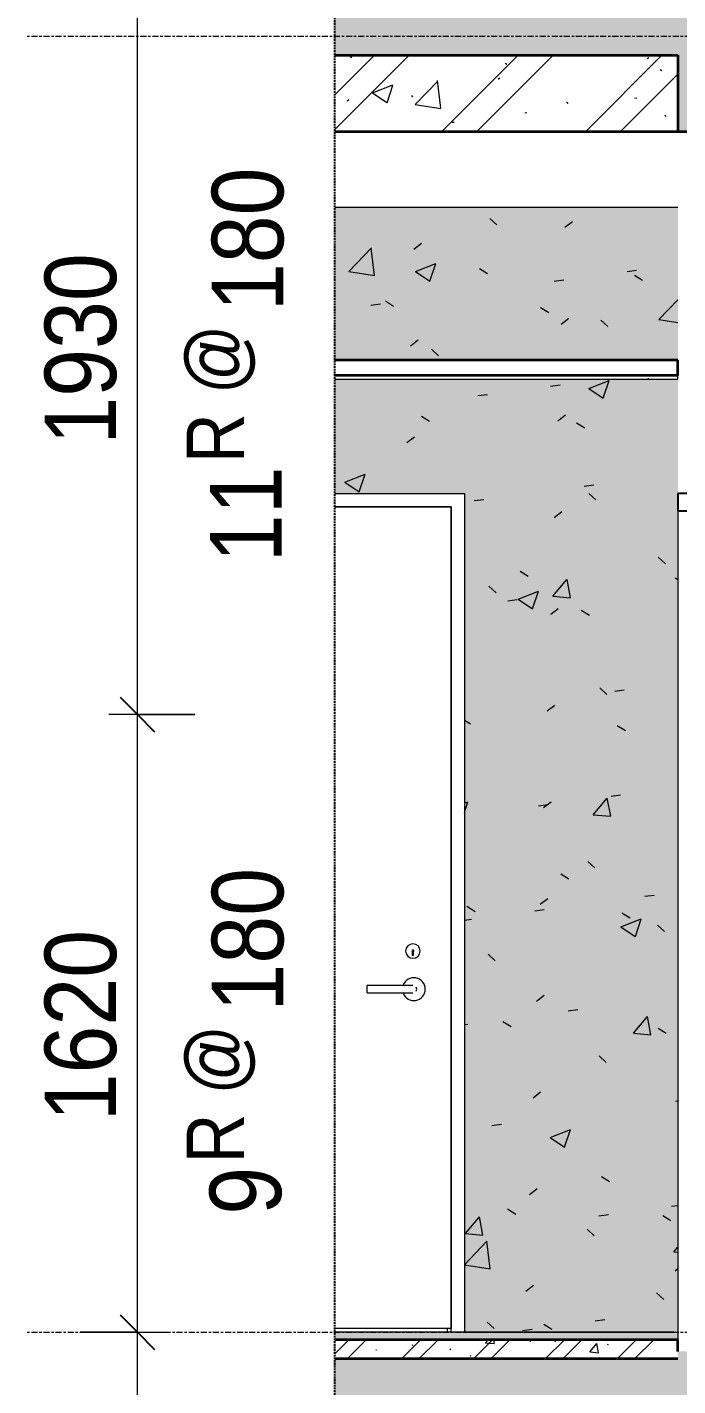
# Model space of a CAD drawing. Header units: millimetres. Extents: x 31919 to 91448, y -42770 to 34550.
# Drawn here: x 76053 to 77760, y 25860 to 29423 of the extents above; entities that cross this region are included whole.
import ezdxf

# ---------------------------------------------------------------- set-up
doc = ezdxf.new("R2010")
doc.units = ezdxf.units.MM
doc.linetypes.add('Centre', pattern=[31.75, 6.35, -4.7625, 15.875, -4.7625])
doc.linetypes.add('Hidden', pattern=[7.14375, 4.7625, -2.38125])
for name, color, linetype, lineweight in [('0-3', 10, 'Continuous', 5), ('A-ANNO-DIMS', 211, 'Continuous', 9), ('A-ANNO-DIMS-75', 211, 'Continuous', 9), ('A-CLNG-1', 7, 'Continuous', 35), ('A-CLNG-FNSH-1', 250, 'Continuous', 18), ('A-CLNG-PATT-1', 13, 'Continuous', 18), ('A-DETL-GENF', 92, 'Continuous', 18), ('A-DETL-GENF-2', 254, 'Continuous', 18), ('A-DETL-GENF-3', 92, 'Hidden', 25), ('A-DETL-MEDM', 33, 'Continuous', 35), ('A-DOOR', 31, 'Continuous', 18), ('A-DOOR-1', 31, 'Continuous', 25), ('A-DOOR-FRAM', 31, 'Continuous', 25), ('A-DOOR-FRAM-1', 31, 'Continuous', 18), ('A-FLOR-FNSH-1', 7, 'Continuous', 35), ('A-FLOR-LEVL-2', 51, 'Centre', 9), ('A-FLOR-PATT-1', 253, 'Continuous', 18), ('A-FLOR-PATT-2', 8, 'Continuous', 18), ('A-WALL', 113, 'Continuous', 18), ('A-WALL-PATT-1', 111, 'Continuous', 18), ('I-WALL', 2, 'Continuous', 18), ('S-BEAM-3', 250, 'Continuous', 18), ('S-STRS-IDEN-1', 31, 'Continuous', 9)]:
    doc.layers.add(name, color=color, linetype=linetype, lineweight=lineweight)
doc.styles.add('UTM Avo_1', font='', dxfattribs={"width": 0.9, "height": 187.5})
doc.styles.add('UTM Avo_2', font='', dxfattribs={"width": 0.9, "height": 150})
doc.styles.add('UTM Avo_3', font='', dxfattribs={"width": 0.9, "height": 187.5})
doc.styles.get('UTM Avo_1').set_extended_font_data('UTM Avo')
doc.styles.get('UTM Avo_2').set_extended_font_data('UTM Avo')
doc.styles.get('UTM Avo_3').set_extended_font_data('UTM Avo')
doc.dimstyles.new('1_Dim_chi_tiet_2_5_2', dxfattribs={"dimscale": 304.8, "dimtxt": 187.368928, "dimasz": 0.295276, "dimexe": 0.246063, "dimexo": 0.0625, "dimgap": 0.024606, "dimtad": 1, "dimdec": 0, "dimrnd": 5, "dimzin": 0, "dimdsep": 46, "dimtxsty": 'UTM Avo_1', "dimblk1": 'OBLIQUE', "dimblk2": 'OBLIQUE', "dimsah": 1, "dimcen": 0.09, "dimdle": 0.246063, "dimazin": 0, "dimtfac": 1, "dimtdec": 4, "dimtix": 1, "dimtmove": 0, "dimatfit": 3, "dimfxl": 0.492126, "dimfxlon": 1, "dimtvp": 1, "dimtolj": 1, "dimtzin": 0, "dimarcsym": 2})
pattern_1 = [(50, (-37111.3, 15225), (546.553, -47.817), [57.15, -628.65]), (355, (-37111.3, 15225), (-105.728, 573.17), [45.72, -502.92]), (100.451, (-37065.8, 15221), (440.828, 525.35), [48.57, -534.27]), (46.184, (-37111.3, 15377.4), (813.237, -126.128), [85.725, -942.975]), (96.636, (-37043.55, 15366.9), (712.207, 742.283), [72.855, -801.405]), (351.184, (-37111.3, 15377.4), (712.215, 742.276), [68.58, -754.38]), (21, (-37035.1, 15339.3), (454.843, -306.796), [57.15, -628.65]), (326, (-37035.1, 15339.3), (185.406, 552.564), [45.72, -502.92]), (71.451, (-36997.2, 15313.73), (640.251, 245.764), [48.57, -534.27]), (37.5, (-37111.32, 15225), (9.2664, 253.665), [5.029, -491.795, 5.029, -505.511, -504.825]), (37.5, (-37111.32, 15225), (9.2664, 253.665), [-1007.364, 5.029, -499.796]), (7.5, (-37111.32, 15225), (200.4594, 300.5414), [5.029, -286.055, 5.029, -480.365, -192.405]), (7.5, (-37111.32, 15225), (200.4594, 300.5414), [-776.478, 5.029, -187.376]), (327.5, (-37281.25, 15225), (406.7728, -17.1864), [5.029, -185.471, 5.029, -589.331, -788.67]), (327.5, (-37281.25, 15225), (406.7728, -17.1864), [-784.86, 5.029, -783.641]), (317.5, (-37357.45, 15225), (444.388, 76.28), [5.029, -242.621, 5.029, -389.687, -560.07]), (317.5, (-37357.45, 15225), (444.388, 76.28), [-642.366, 5.029, -555.041]), (45, (-37111.32, 15225), (-188.5854, 188.5854), []), (45, (-37111.32, 15510.75), (-188.5854, 188.5854), [])]
pattern_2 = [(50, (80851.1, 15225), (546.553, -47.817), [57.15, -628.65]), (355, (80851.1, 15225), (-105.728, 573.17), [45.72, -502.92]), (100.451, (80896.66, 15221), (440.828, 525.35), [48.57, -534.27]), (46.184, (80851.1, 15377.4), (813.237, -126.13), [85.725, -942.975]), (96.636, (80918.9, 15366.9), (712.207, 742.283), [72.855, -801.405]), (351.184, (80851.1, 15377.4), (712.215, 742.276), [68.58, -754.38]), (21, (80927.3, 15339.3), (454.843, -306.796), [57.15, -628.65]), (326, (80927.3, 15339.3), (185.406, 552.564), [45.72, -502.92]), (71.451, (80965.2, 15313.73), (640.251, 245.764), [48.57, -534.27]), (37.5, (80851.11, 15225), (9.2664, 253.665), [25.146, -471.678, 25.146, -485.394, -504.825]), (37.5, (80851.11, 15225), (9.2664, 253.665), [-1007.364, 25.146, -479.679]), (7.5, (80851.1, 15225), (200.4594, 300.5414), [25.146, -265.938, 25.146, -460.248, -192.405]), (7.5, (80851.1, 15225), (200.4594, 300.5414), [-776.478, 25.146, -167.259]), (327.5, (80681.19, 15225), (406.7728, -17.1864), [25.146, -165.354, 25.146, -569.214, -788.67]), (327.5, (80681.19, 15225), (406.7728, -17.1864), [-784.86, 25.146, -763.524]), (317.5, (80605, 15225), (444.388, 76.28), [25.146, -222.504, 25.146, -369.57, -560.07]), (317.5, (80605, 15225), (444.388, 76.28), [-642.366, 25.146, -534.924])]
pattern_3 = [(37.5, (80851.11, 15225), (-2.40047, 73.41204), [2.515, -55.397, 2.515, -62.255, -61.912]), (37.5, (80851.11, 15225), (-2.40047, 73.41204), [-122.682, 2.515, -59.398]), (7.5, (80851.11, 15225), (67.42816, 107.524), [2.515, -28.727, 2.515, -49.682, -20.002]), (7.5, (80851.11, 15225), (67.42816, 107.524), [-83.439, 2.515, -17.488]), (327.5, (80804.25, 15225), (118.6493, 0.21553), [2.515, -16.535, 2.515, -66.065, -89.535]), (327.5, (80804.25, 15225), (118.6493, 0.21553), [-87.63, 2.515, -87.02]), (317.5, (80804.25, 15225), (114.5339, 33.4393), [2.515, -7.01, 2.515, -42.443, -51.435]), (317.5, (80804.25, 15225), (114.5339, 33.4393), [-54.483, 2.515, -48.92])]

# ---------------------------------------------------------------- blocks, each defined once
blk = doc.blocks.new('NCV_TKTC_KET CAU_rvt-6-TKCS_THANG BỘ TB2 - MẶT CẮT')
at = {"layer": 'A-FLOR-PATT-1'}
h = blk.add_hatch(dxfattribs=at)
h.set_pattern_fill('FP_7', color=256, style=0, pattern_type=2)
h.set_pattern_definition(pattern_1)
h.paths.add_polyline_path([(-40202.6, 29150), (-40202.6, 29350), (-41102.6, 29350), (-41102.6, 29150), (-40277.8, 29150)])
h = blk.add_hatch(dxfattribs=at)
h.set_pattern_fill('FP_7', color=256, style=0, pattern_type=2)
h.set_pattern_definition(pattern_1)
h.paths.add_polyline_path([(-40202.6, 29150), (-40202.6, 29350), (-41102.6, 29350), (-41102.6, 29150), (-40277.8, 29150)])
at = {"layer": 'A-FLOR-FNSH-1'}
blk.add_line((-41102.6, 29150), (-40202.6, 29150), dxfattribs=at)
at = {"layer": 'S-BEAM-3'}
blk.add_line((-40202.6, 28950), (-41102.6, 28950), dxfattribs=at)
blk = doc.blocks.new('FD_01 - FD_01-1200x2200mm-V15-TKCS_THANG BỘ TB2 - MẶT CẮT')
at = {"layer": 'A-DOOR'}
for p, q in [((-40042.6, 10985), (-40044.6, 10985)), ((-40044.6, 10985), (-40044.6, 10280)), ((-40000.6, 10985), (-40002.6, 10985)), ((-40000.6, 10280), (-40000.6, 10985)), ((-40042.6, 10280), (-40044.6, 10280)), ((-40000.6, 10280), (-40002.6, 10280)), ((-40066.1, 9988.9), (-40071.1, 9925.4)), ((-40042.6, 10008), (-40064.6, 10008)), ((-39996.6, 9980), (-40002.6, 9980)), ((-39994.6, 9702.5), (-39994.6, 9972.5)), ((-40080.7, 9925.4), (-40080.7, 9874.6)), ((-40074.3, 9925.4), (-40080.7, 9925.4)), ((-40074.3, 9874.6), (-40074.3, 9925.4)), ((-40074.3, 9925.4), (-40074.3, 9874.6)), ((-40042.6, 9925.4), (-40074.3, 9925.4)), ((-40042.6, 9874.6), (-40042.6, 9925.4)), ((-39967.6, 9910), (-39994.5, 9910)), ((-39994.5, 9909.7), (-39994.5, 9910)), ((-39967.6, 9910), (-39967.6, 9917.5)), ((-39957.5, 9917.5), (-39967.6, 9917.5)), ((-39967.6, 9900), (-39967.6, 9910)), ((-39957.5, 9917.5), (-39957.5, 9910)), ((-39957.5, 9910), (-39957.5, 9900)), ((-40080.7, 9874.6), (-40074.3, 9874.6)), ((-40074.3, 9874.6), (-40042.6, 9874.6)), ((-40071.1, 9874.6), (-40066.1, 9811.1)), ((-39994.5, 9890), (-39994.5, 9890.3)), ((-39994.5, 9890), (-39967.6, 9890)), ((-39967.6, 9890), (-39967.6, 9900)), ((-39967.6, 9882.5), (-39967.6, 9890)), ((-39957.5, 9882.5), (-39967.6, 9882.5)), ((-39957.5, 9900), (-39957.5, 9890)), ((-39957.5, 9890), (-39957.5, 9882.5)), ((-39992.6, 9806), (-39994.6, 9806)), ((-39992.6, 9803.2), (-39992.6, 9795.1)), ((-39992.6, 9803), (-39992.6, 9803)), ((-39992.6, 9803), (-39992.6, 9797)), ((-40064.6, 9792.1), (-40042.6, 9792.1)), ((-39992.6, 9795.1), (-39994.6, 9795.1)), ((-39994.6, 9777.7), (-39992.6, 9777.7)), ((-39992.6, 9797), (-39992.6, 9797)), ((-39992.6, 9795.1), (-39992.6, 9796.2)), ((-39992.6, 9795.1), (-39992.6, 9781.3)), ((-39992.6, 9781.3), (-39992.6, 9781.3)), ((-40002.6, 9695), (-39996.6, 9695))]:
    blk.add_line(p, q, dxfattribs=at)
at = {"layer": 'A-DOOR', "flags": 128}
for points in [[(-40064.6, 10008), (-40064.7, 10007.5), (-40064.8, 10006.1), (-40065, 10003.8), (-40065.2, 10000.8), (-40065.5, 9997.2), (-40065.8, 9993.1), (-40066.1, 9988.9)], [(-39996.6, 9980), (-39996.5, 9980), (-39996.4, 9980), (-39996.3, 9980), (-39996.2, 9980), (-39996.2, 9980), (-39996.1, 9979.9), (-39996, 9979.9), (-39995.9, 9979.9), (-39995.9, 9979.9), (-39995.8, 9979.8), (-39995.7, 9979.8), (-39995.6, 9979.8)], [(-39995.5, 9979.7), (-39995.4, 9979.7), (-39995.4, 9979.6), (-39995.3, 9979.6), (-39995.2, 9979.5), (-39995.2, 9979.4), (-39995.1, 9979.4), (-39995.1, 9979.3), (-39995, 9979.3), (-39995, 9979.2), (-39994.9, 9979.1), (-39994.9, 9979.1), (-39994.8, 9979), (-39994.8, 9978.9), (-39994.8, 9978.9), (-39994.7, 9978.8), (-39994.7, 9978.7), (-39994.7, 9978.6), (-39994.6, 9978.6), (-39994.6, 9978.5), (-39994.6, 9978.4), (-39994.6, 9978.3), (-39994.6, 9978.3), (-39994.6, 9978.2), (-39994.6, 9978.1), (-39994.6, 9978), (-39994.6, 9978)], [(-40066.1, 9811.1), (-40065.8, 9806.9), (-40065.5, 9802.8), (-40065.2, 9799.2), (-40065, 9796.2), (-40064.8, 9793.9), (-40064.7, 9792.5), (-40064.6, 9792.1)], [(-39995.6, 9695.2), (-39995.7, 9695.2), (-39995.8, 9695.2), (-39995.8, 9695.1), (-39995.9, 9695.1), (-39996, 9695.1), (-39996.1, 9695.1), (-39996.1, 9695), (-39996.2, 9695), (-39996.3, 9695), (-39996.4, 9695), (-39996.5, 9695), (-39996.5, 9695), (-39996.6, 9695)], [(-39994.6, 9697), (-39994.6, 9696.9), (-39994.6, 9696.8), (-39994.6, 9696.8), (-39994.6, 9696.7), (-39994.6, 9696.6), (-39994.6, 9696.5), (-39994.6, 9696.4), (-39994.7, 9696.4), (-39994.7, 9696.3), (-39994.7, 9696.2), (-39994.8, 9696.1), (-39994.8, 9696.1), (-39994.8, 9696), (-39994.9, 9695.9), (-39994.9, 9695.9), (-39995, 9695.8), (-39995, 9695.7), (-39995.1, 9695.7), (-39995.1, 9695.6), (-39995.2, 9695.6), (-39995.2, 9695.5), (-39995.3, 9695.5), (-39995.4, 9695.4), (-39995.4, 9695.4), (-39995.5, 9695.3)]]:
    blk.add_lwpolyline(points, dxfattribs=at)
at = {"layer": 'A-DOOR-1'}
for p, q in [((-40002.6, 11165), (-40042.6, 11165)), ((-40042.6, 11165), (-40042.6, 9000)), ((-40002.6, 9000), (-40002.6, 11165)), ((-40042.6, 9000), (-40002.6, 9000))]:
    blk.add_line(p, q, dxfattribs=at)
at = {"layer": 'A-DOOR-FRAM'}
for p, q in [((-40002.6, 11200), (-40202.6, 11200)), ((-40202.6, 11200), (-40202.6, 11155)), ((-40002.6, 11165), (-40002.6, 11200)), ((-40202.6, 11155), (-40042.6, 11155)), ((-40042.6, 11155), (-40042.6, 11165)), ((-40042.6, 11165), (-40002.6, 11165))]:
    blk.add_line(p, q, dxfattribs=at)
at = {"layer": 'A-DOOR-FRAM-1'}
blk.add_line((-40202.6, 11155), (-40202.6, 9000), dxfattribs=at)
blk = doc.blocks.new('FD_02 - FD_03 - FD_03-KY THUAT-900x2200mm-V48-TKCS_THANG BỘ TB2 - MẶT CẮT')
at = {"layer": 'A-DOOR'}
for p, q in [((-40797.6, 7765), (-41102.6, 7765)), ((-40797.6, 7765), (-40797.6, 5610)), ((-40898.6, 6588.3), (-40898.6, 6597.7)), ((-40896.6, 6597.7), (-40896.6, 6588.3)), ((-40896.6, 6588.3), (-40898.6, 6588.3)), ((-40912.6, 6510), (-41017.6, 6510)), ((-41017.6, 6500), (-41017.6, 6510)), ((-41017.6, 6490), (-41017.6, 6500)), ((-41017.6, 6490), (-40912.6, 6490)), ((-40797.6, 5610), (-41102.6, 5610))]:
    blk.add_line(p, q, dxfattribs=at)
at = {"layer": 'A-DOOR', "flags": 128}
for points in [[(-40897.6, 6510), (-40897.6, 6510), (-40897.7, 6510), (-40897.7, 6510), (-40897.8, 6510), (-40897.9, 6510), (-40898.1, 6510), (-40898.2, 6510), (-40898.4, 6510), (-40898.6, 6510), (-40898.8, 6510), (-40899.1, 6510), (-40899.3, 6510), (-40899.6, 6510), (-40899.9, 6510), (-40900.3, 6510), (-40900.6, 6510), (-40901, 6510), (-40901.4, 6510), (-40901.8, 6510), (-40902.2, 6510), (-40902.6, 6510), (-40903.1, 6510), (-40903.5, 6510), (-40904, 6510), (-40904.5, 6510), (-40905, 6510), (-40905.6, 6510), (-40906.1, 6510), (-40906.6, 6510), (-40907.2, 6510), (-40907.8, 6510), (-40908.3, 6510), (-40908.9, 6510), (-40909.5, 6510), (-40910.1, 6510), (-40910.7, 6510), (-40911.3, 6510), (-40911.9, 6510), (-40912.5, 6510), (-40912.6, 6510)], [(-40912.6, 6490), (-40912, 6490), (-40911.4, 6490), (-40910.8, 6490), (-40910.2, 6490), (-40909.7, 6490), (-40909.1, 6490), (-40908.5, 6490), (-40907.9, 6490), (-40907.4, 6490), (-40906.8, 6490), (-40906.2, 6490), (-40905.7, 6490), (-40905.2, 6490), (-40904.7, 6490), (-40904.2, 6490), (-40903.7, 6490), (-40903.2, 6490), (-40902.7, 6490), (-40902.3, 6490), (-40901.9, 6490), (-40901.5, 6490), (-40901.1, 6490), (-40900.7, 6490), (-40900.3, 6490), (-40900, 6490), (-40899.7, 6490), (-40899.4, 6490), (-40899.1, 6490), (-40898.9, 6490), (-40898.7, 6490), (-40898.4, 6490), (-40898.3, 6490), (-40898.1, 6490), (-40898, 6490), (-40897.9, 6490), (-40897.8, 6490), (-40897.7, 6490), (-40897.7, 6490), (-40897.6, 6490)]]:
    blk.add_lwpolyline(points, dxfattribs=at)
at = {"layer": 'A-DOOR'}
for centre, radius, start, end in [((-40897.6, 6600), 19, 0, 180), ((-40897.6, 6600), 19, 180, 0), ((-40897.6, 6600), 2.5, 293.4206, 247.0082), ((-40895.1, 6500), 30, 0, 160.3657), ((-40895.1, 6500), 30, 199.5633, 0), ((-40897.6, 6500), 10, 0, 30), ((-40897.6, 6500), 10, 330, 0)]:
    blk.add_arc(centre, radius, start, end, dxfattribs=at)
at = {"layer": 'A-DOOR-FRAM-1'}
for p, q in [((-41102.6, 7765), (-40797.6, 7765)), ((-40797.6, 5600), (-40797.6, 7765)), ((-40807.6, 5610), (-40807.6, 5600))]:
    blk.add_line(p, q, dxfattribs=at)
blk = doc.blocks.new('BORDER VIEW - BORDER VIEW-3758627-TKCS_THANG BỘ TB2 - MẶT CẮT')
at = {"layer": 'A-DETL-GENF-3'}
blk.add_line((-41102.6, -2703), (-41102.6, 33900.8), dxfattribs=at)
blk = doc.blocks.new('DIMBLOCK156-TKCS_THANG BỘ TB2 - MẶT CẮT')
at = {"layer": 'A-ANNO-DIMS-75', "lineweight": 25}
for p, q in [((76342.3, 26000), (76297.3, 26045)), ((76342.3, 26000), (76387.3, 25955)), ((76342.3, 24300), (76297.3, 24345)), ((76342.3, 24300), (76387.3, 24255))]:
    blk.add_line(p, q, dxfattribs=at)
at = {"layer": 'A-ANNO-DIMS-75'}
for p, q in [((76192.3, 26000), (76417.3, 26000)), ((76342.3, 26000), (76192.3, 26000)), ((76342.3, 24300), (76342.3, 26000)), ((76492.3, 24300), (76267.3, 24300)), ((76342.3, 24300), (76492.3, 24300))]:
    blk.add_line(p, q, dxfattribs=at)
at = {"layer": 'A-ANNO-DIMS-75', "color": 0, "insert": (76098.7, 24893.2), "char_height": 187.5, "width": 616.236, "attachment_point": 1, "rotation": 90, "line_spacing_factor": 1.110334, "style": 'UTM Avo_1'}
blk.add_mtext('1700', dxfattribs=at)
blk = doc.blocks.new('_Oblique')
at = {"color": 0, "linetype": 'ByBlock', "lineweight": -2}
blk.add_line((-0.5, -0.5), (0.5, 0.5), dxfattribs=at)
blk = doc.blocks.new('DIMBLOCK157-TKCS_THANG BỘ TB2 - MẶT CẮT')
at = {"layer": 'A-ANNO-DIMS-75', "lineweight": 25}
for p, q in [((76342.3, 27620), (76297.3, 27665)), ((76342.3, 27620), (76387.3, 27575)), ((76342.3, 26000), (76297.3, 26045)), ((76342.3, 26000), (76387.3, 25955))]:
    blk.add_line(p, q, dxfattribs=at)
at = {"layer": 'A-ANNO-DIMS-75'}
for p, q in [((76492.3, 27620), (76267.3, 27620)), ((76342.3, 26000), (76342.3, 27620)), ((76342.3, 27620), (76492.3, 27620)), ((76192.3, 26000), (76417.3, 26000)), ((76342.3, 26000), (76192.3, 26000))]:
    blk.add_line(p, q, dxfattribs=at)
at = {"layer": 'A-ANNO-DIMS-75', "color": 0, "insert": (76098.7, 26553.2), "char_height": 187.5, "width": 616.236, "attachment_point": 1, "rotation": 90, "line_spacing_factor": 1.110334, "style": 'UTM Avo_1'}
blk.add_mtext('1620', dxfattribs=at)
blk = doc.blocks.new('DIMBLOCK158-TKCS_THANG BỘ TB2 - MẶT CẮT')
at = {"layer": 'A-ANNO-DIMS-75', "lineweight": 25}
for p, q in [((76342.3, 29550), (76297.3, 29595)), ((76342.3, 29550), (76387.3, 29505)), ((76342.3, 27620), (76297.3, 27665)), ((76342.3, 27620), (76387.3, 27575))]:
    blk.add_line(p, q, dxfattribs=at)
at = {"layer": 'A-ANNO-DIMS-75'}
for p, q in [((76492.3, 29550), (76267.3, 29550)), ((76342.3, 27620), (76342.3, 29550)), ((76342.3, 29550), (76492.3, 29550)), ((76492.3, 27620), (76267.3, 27620)), ((76342.3, 27620), (76492.3, 27620))]:
    blk.add_line(p, q, dxfattribs=at)
at = {"layer": 'A-ANNO-DIMS-75', "color": 0, "insert": (76098.7, 28328.2), "char_height": 187.5, "width": 616.236, "attachment_point": 1, "rotation": 90, "line_spacing_factor": 1.110334, "style": 'UTM Avo_1'}
blk.add_mtext('1930', dxfattribs=at)
blk = doc.blocks.new('M_Stair Run Tag - Standard-143073-TKCS_THANG BỘ TB2 - MẶT CẮT')
at = {"layer": 'S-STRS-IDEN-1', "insert": (-41500.5, -1451.7), "char_height": 150, "width": 705.375, "attachment_point": 2, "rotation": 90, "line_spacing_factor": 1.107334, "style": 'UTM Avo_2'}
blk.add_mtext('\\pt857.25,1714.5,2571.75,3429,4286.25,5143.5,6000.75,6858,7715.25,8572.5,9429.75,10287,11144.25,12001.5,12858.75,13716,14573.25,15430.5,16287.75,17145,18002.25,18859.5,19716.75,20574,21431.25,22288.5,23145.75,24003,24860.25,25717.5,26574.75,27432;R @', dxfattribs=at)

msp = doc.modelspace()

# ---------------------------------------------------------------- hatches: boundary and pattern name
at = {"layer": 'A-CLNG-PATT-1'}
h = msp.add_hatch(dxfattribs=at)
h.set_pattern_fill('FP_10', color=256, style=0, pattern_type=2)
h.set_pattern_definition([(0, (80851.11, 15225), (609.6, 152.4), [25.146, -432.054, 25.146, -432.054, -2438.4]), (0, (80851.11, 15225), (609.6, 152.4), [-914.4, 25.146, -889.254, 25.146, -432.054, -1066.8]), (0, (80851.11, 15225), (609.6, 152.4), [-2286, 25.146, -279.654, 25.146, -736.854]), (120, (81079.71, 15301.2), (-436.7823, 451.7291), [25.146, -432.054, 25.146, -432.054, -2438.4]), (120, (81079.71, 15301.2), (-436.7823, 451.7291), [-914.4, 25.146, -889.254, 25.146, -432.054, -1066.8]), (120, (81079.71, 15301.2), (-436.7823, 451.7291), [-2286, 25.146, -279.654, 25.146, -736.854]), (240, (81155.91, 15606), (-172.8177, -604.1291), [25.146, -432.054, 25.146, -432.054, -2438.4]), (240, (81155.91, 15606), (-172.8177, -604.1291), [-914.4, 25.146, -889.254, 25.146, -432.054, -1066.8]), (240, (81155.91, 15606), (-172.8177, -604.1291), [-2286, 25.146, -279.654, 25.146, -736.854])])
h.paths.add_polyline_path([(77759.9, 28500), (77759.9, 28510), (76859.9, 28510), (76859.9, 28500), (77684.6, 28500)])
at = {"layer": 'A-DETL-GENF-2'}
h = msp.add_hatch(dxfattribs=at)
h.set_pattern_fill('FP_7', color=256, style=0, pattern_type=2)
h.set_pattern_definition([(50, (80851.1, 15225), (546.553, -47.817), [57.15, -628.65]), (355, (80851.1, 15225), (-105.728, 573.17), [45.72, -502.92]), (100.451, (80896.66, 15221), (440.828, 525.35), [48.57, -534.27]), (46.184, (80851.1, 15377.4), (813.237, -126.128), [85.725, -942.975]), (96.636, (80918.9, 15366.9), (712.207, 742.283), [72.855, -801.405]), (351.184, (80851.1, 15377.4), (712.215, 742.276), [68.58, -754.38]), (21, (80927.3, 15339.3), (454.843, -306.796), [57.15, -628.65]), (326, (80927.3, 15339.3), (185.406, 552.564), [45.72, -502.92]), (71.451, (80965.2, 15313.73), (640.251, 245.764), [48.57, -534.27]), (37.5, (80851.11, 15225), (9.2664, 253.665), [5.029, -491.795, 5.029, -505.511, -504.825]), (37.5, (80851.11, 15225), (9.2664, 253.665), [-1007.364, 5.029, -499.796]), (7.5, (80851.1, 15225), (200.4594, 300.5414), [5.029, -286.055, 5.029, -480.365, -192.405]), (7.5, (80851.1, 15225), (200.4594, 300.5414), [-776.478, 5.029, -187.376]), (327.5, (80681.19, 15225), (406.7728, -17.1864), [5.029, -185.471, 5.029, -589.331, -788.67]), (327.5, (80681.19, 15225), (406.7728, -17.1864), [-784.86, 5.029, -783.641]), (317.5, (80605, 15225), (444.388, 76.28), [5.029, -242.621, 5.029, -389.687, -560.07]), (317.5, (80605, 15225), (444.388, 76.28), [-642.366, 5.029, -555.041]), (45, (80851.1, 15225), (-188.5854, 188.5854), []), (45, (80851.1, 15510.75), (-188.5854, 188.5854), [])])
h.paths.add_polyline_path([(84309.8, -2350), (84309.8, -2050), (76859.9, -2050), (76859.9, -2350), (83281.4, -2350)])
h.paths.add_polyline_path([(84309.9, 50), (84309.9, 650), (82509.9, 650), (82509.9, 480), (84009.9, 480), (84009.9, 50)])
h.paths.add_polyline_path([(79309.7, 1530), (79309.7, 2130), (79009.7, 2130), (79009.7, 1530)])
h.paths.add_polyline_path([(84009.8, 3300), (84309.8, 3300), (84309.8, 3900), (84009.8, 3900)])
h.paths.add_polyline_path([(80009.8, 4950), (80009.8, 5380), (80429.9, 5380), (80429.9, 5550), (77759.9, 5550), (77759.9, 5530), (76859.9, 5530), (76859.9, 5360), (77759.9, 5360), (77759.9, 5380), (79709.8, 5380), (79709.8, 4950), (79923.3, 4950)])
h.paths.add_polyline_path([(84309.8, 6700), (84309.8, 7300), (84009.8, 7300), (84009.8, 6700)])
h.paths.add_polyline_path([(80009.8, 8350), (80009.8, 8780), (80429.9, 8780), (80429.9, 8950), (77759.9, 8950), (77759.9, 8930), (76859.9, 8930), (76859.9, 8760), (77759.9, 8760), (77759.9, 8780), (79709.8, 8780), (79709.8, 8350), (79923.3, 8350)])
h.paths.add_polyline_path([(84309.8, 10100), (84309.8, 10700), (84009.8, 10700), (84009.8, 10100)])
h.paths.add_polyline_path([(80009.8, 11750), (80009.8, 12180), (80429.9, 12180), (80429.9, 12350), (77759.9, 12350), (77759.9, 12330), (76859.9, 12330), (76859.9, 12160), (77759.9, 12160), (77759.9, 12180), (79709.8, 12180), (79709.8, 11750), (79923.3, 11750)])
h.paths.add_polyline_path([(84009.8, 13500), (84309.8, 13500), (84309.8, 14100), (84009.8, 14100)])
h.paths.add_polyline_path([(79923.3, 15150), (80009.8, 15150), (80009.8, 15580), (80429.9, 15580), (80429.9, 15750), (77759.9, 15750), (77759.9, 15730), (76859.9, 15730), (76859.9, 15560), (77759.9, 15560), (77759.9, 15580), (79709.8, 15580), (79709.8, 15150)])
h.paths.add_polyline_path([(84309.8, 16900), (84309.8, 17500), (84009.8, 17500), (84009.8, 16900)])
h.paths.add_polyline_path([(79709.8, 18550), (80009.8, 18550), (80009.8, 18980), (80429.9, 18980), (80429.9, 19150), (77759.9, 19150), (77759.9, 19130), (76859.9, 19130), (76859.9, 18960), (77759.9, 18960), (77759.9, 18980), (79709.8, 18980), (79709.8, 18719.8)])
h.paths.add_polyline_path([(84009.8, 20300), (84309.8, 20300), (84309.8, 20900), (84009.8, 20900)])
h.paths.add_polyline_path([(80009.8, 21950), (80009.8, 22380), (80429.9, 22380), (80429.9, 22550), (77759.9, 22550), (77759.9, 22530), (76859.9, 22530), (76859.9, 22360), (77759.9, 22360), (77759.9, 22380), (79709.8, 22380), (79709.8, 21950)])
h.paths.add_polyline_path([(84009.8, 23700), (84309.8, 23700), (84309.8, 24300), (84009.8, 24300)])
h.paths.add_polyline_path([(79709.8, 25350), (80009.8, 25350), (80009.8, 25780), (80429.9, 25780), (80429.9, 25950), (77759.9, 25950), (77759.9, 25930), (76859.9, 25930), (76859.9, 25760), (77759.9, 25760), (77759.9, 25780), (79709.8, 25780)])
h.paths.add_polyline_path([(84309.8, 27020), (84309.8, 27620), (84009.8, 27620), (84009.8, 27020)])
h.paths.add_polyline_path([(79709.8, 28950), (80009.8, 28950), (80009.8, 29550), (77759.9, 29550), (77759.9, 29500), (76859.9, 29500), (76859.9, 29350), (77759.9, 29350), (77759.9, 29150), (77959.9, 29150), (77959.9, 29350), (79709.8, 29350)])
h.paths.add_polyline_path([(84309.8, 29350), (84309.8, 29650), (84109.8, 29650), (84109.8, 29350)])
h.paths.add_polyline_path([(84311.8, 32800), (84311.8, 33200), (76959.9, 33200), (76959.9, 33000), (77759.9, 33000), (77759.9, 32800), (77959.9, 32800), (77959.9, 33000), (79509.9, 33000), (79509.9, 32800), (79709.9, 32800), (79709.9, 33000), (84109.9, 33000), (84109.9, 32800)])
at = {"layer": 'A-FLOR-PATT-2'}
h = msp.add_hatch(dxfattribs=at)
h.set_pattern_fill('FP_8', color=256, style=0, pattern_type=2)
h.set_pattern_definition([(50, (80851.1, 15225), (273.276, -23.909), [28.575, -314.325]), (355, (80851.1, 15225), (-52.8646, 286.585), [22.86, -251.46]), (100.451, (80873.88, 15223), (220.414, 262.6745), [24.285, -267.135]), (46.184, (80851.1, 15301.2), (406.619, -63.065), [42.862, -471.487]), (96.636, (80885, 15295.94), (356.104, 371.141), [36.428, -400.703]), (351.184, (80851.1, 15301.2), (356.107, 371.138), [34.29, -377.19]), (21, (80889.2, 15282.15), (227.421, -153.398), [28.575, -314.325]), (326, (80889.2, 15282.15), (92.703, 276.282), [22.86, -251.46]), (71.451, (80908.16, 15269.37), (320.1254, 122.8816), [24.285, -267.135]), (37.5, (80851.11, 15225), (4.6325, 126.8326), [2.515, -245.897, 2.515, -252.755, -252.412]), (37.5, (80851.11, 15225), (4.6325, 126.8326), [-503.682, 2.515, -249.898]), (7.5, (80851.11, 15225), (100.2292, 150.2711), [2.515, -143.027, 2.515, -240.182, -96.202]), (7.5, (80851.11, 15225), (100.2292, 150.2711), [-388.239, 2.515, -93.688]), (327.5, (80766.15, 15225), (203.3868, -8.5935), [2.515, -92.735, 2.515, -294.665, -394.335]), (327.5, (80766.15, 15225), (203.3868, -8.5935), [-392.43, 2.515, -391.82]), (317.5, (80728.05, 15225), (222.1944, 38.1398), [2.515, -121.31, 2.515, -194.843, -280.035]), (317.5, (80728.05, 15225), (222.1944, 38.1398), [-321.183, 2.515, -277.52]), (45, (80851.11, 15225), (-94.2927, 94.2927), []), (45, (80851.11, 15367.88), (-94.2927, 94.2927), [])])
h.paths.add_polyline_path([(77684.6, 25930), (77759.9, 25930), (77759.9, 25980), (76859.9, 25980), (76859.9, 25930)])
at = {"layer": 'A-WALL-PATT-1'}
h = msp.add_hatch(dxfattribs=at)
h.set_pattern_fill('FP_11', color=256, style=0, pattern_type=2)
h.set_pattern_definition(pattern_2)
h.paths.add_polyline_path([(77684.6, 26000), (77759.9, 26000), (77759.9, 28500), (76859.9, 28500), (76859.9, 28200), (77199.8, 28200), (77199.8, 26000)])
h.paths.add_polyline_path([(77684.6, 28550), (77759.9, 28550), (77759.9, 28950), (76859.9, 28950), (76859.9, 28550), (77363.1, 28550)])
h = msp.add_hatch(dxfattribs=at)
h.set_pattern_fill('FP_12', color=256, style=0, pattern_type=2)
h.set_pattern_definition(pattern_3)
h.paths.add_polyline_path([(77684.6, 26000), (77759.9, 26000), (77759.9, 28500), (76859.9, 28500), (76859.9, 28200), (77199.8, 28200), (77199.8, 26000)])
h.paths.add_polyline_path([(77684.6, 28550), (77759.9, 28550), (77759.9, 28950), (76859.9, 28950), (76859.9, 28550), (77363.1, 28550)])
h = msp.add_hatch(dxfattribs=at)
h.set_pattern_fill('FP_11', color=256, style=0, pattern_type=2)
h.set_pattern_definition(pattern_2)
h.paths.add_polyline_path([(77749.9, 22600), (77759.9, 22600), (77759.9, 25100), (76859.9, 25100), (76859.9, 24800), (77199.8, 24800), (77199.8, 22600), (77684.6, 22600)])
h.paths.add_polyline_path([(77363.1, 25150), (77759.9, 25150), (77759.9, 25530), (76859.9, 25530), (76859.9, 25150), (77360.2, 25150)])
h.paths.add_polyline_path([(76859.9, 25980), (77759.9, 25980), (77759.9, 26000), (76859.9, 26000)])
h = msp.add_hatch(dxfattribs=at)
h.set_pattern_fill('FP_12', color=256, style=0, pattern_type=2)
h.set_pattern_definition(pattern_3)
h.paths.add_polyline_path([(77749.9, 22600), (77759.9, 22600), (77759.9, 25100), (76859.9, 25100), (76859.9, 24800), (77199.8, 24800), (77199.8, 22600), (77684.6, 22600)])
h.paths.add_polyline_path([(77363.1, 25150), (77759.9, 25150), (77759.9, 25530), (76859.9, 25530), (76859.9, 25150), (77360.2, 25150)])
h.paths.add_polyline_path([(76859.9, 25980), (77759.9, 25980), (77759.9, 26000), (76859.9, 26000)])

# ---------------------------------------------------------------- linework, layer by layer
at = {"layer": 'A-CLNG-1'}
for p, q in [((77759.9, 28550), (76859.9, 28550)), ((77759.9, 28510), (77759.9, 28550)), ((77759.9, 28510), (76859.9, 28510))]:
    msp.add_line(p, q, dxfattribs=at)
at = {"layer": 'A-CLNG-FNSH-1'}
for p, q in [((77759.9, 28500), (77759.9, 28510)), ((76859.9, 28500), (77759.9, 28500))]:
    msp.add_line(p, q, dxfattribs=at)
at = {"layer": 'A-DETL-MEDM'}
for p, q in [((76859.9, 29350), (77759.9, 29350)), ((77759.9, 29350), (77759.9, 29150)), ((77759.9, 29150), (77959.9, 29150)), ((77759.9, 25930), (76859.9, 25930))]:
    msp.add_line(p, q, dxfattribs=at)
at = {"layer": 'A-FLOR-FNSH-1'}
for p, q in [((77759.9, 25980), (76859.9, 25980)), ((77759.9, 25950), (77759.9, 25980))]:
    msp.add_line(p, q, dxfattribs=at)
at = {"layer": 'A-FLOR-LEVL-2'}
for p, q in [((76052.8, 29400), (87438.4, 29400)), ((76052.8, 26000), (87438.4, 26000))]:
    msp.add_line(p, q, dxfattribs=at)
at = {"layer": 'A-WALL'}
msp.add_line((77759.9, 26000), (77759.9, 25980), dxfattribs=at)
at = {"layer": 'I-WALL'}
for p, q in [((76859.9, 28200), (77199.8, 28200)), ((77199.8, 28200), (77199.8, 26000)), ((77749.9, 26000), (76859.9, 26000)), ((77199.8, 26000), (77749.9, 26000))]:
    msp.add_line(p, q, dxfattribs=at)

# ---------------------------------------------------------------- block references
at = {"layer": '0-3'}
msp.add_blockref('NCV_TKTC_KET CAU_rvt-6-TKCS_THANG BỘ TB2 - MẶT CẮT', (117962.4, 0), dxfattribs=at)
at = {"layer": 'A-DETL-GENF'}
msp.add_blockref('BORDER VIEW - BORDER VIEW-3758627-TKCS_THANG BỘ TB2 - MẶT CẮT', (117962.4, 0), dxfattribs=at)
at = {"layer": 'A-DOOR'}
for name, p in [('FD_01 - FD_01-1200x2200mm-V15-TKCS_THANG BỘ TB2 - MẶT CẮT', (117962.4, 17000)), ('FD_02 - FD_03 - FD_03-KY THUAT-900x2200mm-V48-TKCS_THANG BỘ TB2 - MẶT CẮT', (117962.4, 20400))]:
    msp.add_blockref(name, p, dxfattribs=at)
at = {"layer": 'S-STRS-IDEN-1'}
for p in [(117971.8, 29913.5), (117971.8, 28076.5)]:
    msp.add_blockref('M_Stair Run Tag - Standard-143073-TKCS_THANG BỘ TB2 - MẶT CẮT', p, dxfattribs=at)

# ---------------------------------------------------------------- texts
at = {"layer": 'S-STRS-IDEN-1', "char_height": 187.5, "rotation": 90, "line_spacing_factor": 1.107334, "style": 'UTM Avo_3'}
for s, insert, width, attachment_point in [('\\pt857.25,1714.5,2571.75,3429,4286.25,5143.5,6000.75,6858,7715.25,8572.5,9429.75,10287,11144.25,12001.5,12858.75,13716,14573.25,15430.5,16287.75,17145,18002.25,18859.5,19716.75,20574,21431.25,22288.5,23145.75,24003,24860.25,25717.5,26574.75,27432;180', (76632.4, 28678.5), 379.35, 4), ('\\pt857.25,1714.5,2571.75,3429,4286.25,5143.5,6000.75,6858,7715.25,8572.5,9429.75,10287,11144.25,12001.5,12858.75,13716,14573.25,15430.5,16287.75,17145,18002.25,18859.5,19716.75,20574,21431.25,22288.5,23145.75,24003,24860.25,25717.5,26574.75,27432;11', (76626.5, 28271), 250.425, 6), ('\\pt857.25,1714.5,2571.75,3429,4286.25,5143.5,6000.75,6858,7715.25,8572.5,9429.75,10287,11144.25,12001.5,12858.75,13716,14573.25,15430.5,16287.75,17145,18002.25,18859.5,19716.75,20574,21431.25,22288.5,23145.75,24003,24860.25,25717.5,26574.75,27432;180', (76632.4, 26841.4), 379.35, 4), ('\\pt857.25,1714.5,2571.75,3429,4286.25,5143.5,6000.75,6858,7715.25,8572.5,9429.75,10287,11144.25,12001.5,12858.75,13716,14573.25,15430.5,16287.75,17145,18002.25,18859.5,19716.75,20574,21431.25,22288.5,23145.75,24003,24860.25,25717.5,26574.75,27432;9', (76626.5, 26434), 124.875, 6)]:
    msp.add_mtext(s, dxfattribs=dict(at, insert=insert, width=width, attachment_point=attachment_point))

# ---------------------------------------------------------------- dimensions: what is measured, and where the dimension line sits
at = {"layer": 'A-ANNO-DIMS'}
for base, p1, p2, override, picture, middle in [((76342.3, 29550), (76492.3, 27620), (76492.3, 29550), {"dimpost": '<>', "dimfxl": 1930}, 'DIMBLOCK158-TKCS_THANG BỘ TB2 - MẶT CẮT', (76237.7, 28585)), ((76342.3, 27620), (76192.3, 26000), (76492.3, 27620), {"dimpost": '<>', "dimfxl": 1647.543626}, 'DIMBLOCK157-TKCS_THANG BỘ TB2 - MẶT CẮT', (76237.7, 26810)), ((76342.3, 26000), (76492.3, 24300), (76192.3, 26000), {"dimpost": '<>', "dimfxl": 1726.26765}, 'DIMBLOCK156-TKCS_THANG BỘ TB2 - MẶT CẮT', (76237.7, 25150))]:
    dim = msp.add_linear_dim(base=base, p1=p1, p2=p2, angle=90, dimstyle='1_Dim_chi_tiet_2_5_2', override=override, dxfattribs=at)
    dim.commit()
    dim.dimension.update_dxf_attribs({"geometry": picture, "text_midpoint": middle})

doc.saveas('drawing.dxf')
